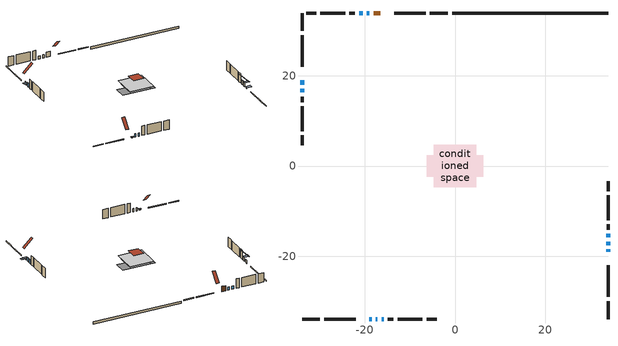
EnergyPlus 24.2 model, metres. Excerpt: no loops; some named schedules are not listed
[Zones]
conditioned space
 floor adiabatic (Floor1 construction): -3.83,-3.83 -3.83,3.83 3.83,3.83 3.83,-3.83 z0.3
 floor adiabatic (AdiabaticFloorConstruction): -4.68,-4.68 -4.68,4.68 4.68,4.68 4.68,-4.68 z1.52
 floor foundation (Slab1 construction): -6.3,-2.33 -6.3,2.33 6.3,2.33 6.3,-2.33 z-0.61
 wall outside (RimJoist1 construction): -1.58,33.85 -5.55,33.85 / -33.85,-33.85 -29.88,-33.85 / -33.85,33.85 -33.85,29.88 / 33.85,-33.85 33.85,-29.88 z0.3:0.6
 wall outside (RimJoist2 construction): -6.48,33.85 -13.47,33.85 / -28.95,-33.85 -21.97,-33.85 / -33.85,28.95 -33.85,21.97 / 33.85,-28.95 33.85,-21.97 z0.3:0.6
 wall outside (AdiabaticWallConstruction 1): -16.5,33.85 -18,33.85 z0.3:2.33
 wall outside (AdiabaticWallConstruction): 33.85,-18.93 33.85,-18.42 / -18.93,-33.85 -18.42,-33.85 z0.3:0.56; -33.85,18.93 -33.85,17.98 / -18.92,33.85 -19.54,33.85 / -20.46,33.85 -21.23,33.85 / -17.49,-33.85 -17.18,-33.85 / -16.26,-33.85 -15.78,-33.85 z0.3:1.52; 33.85,-17.49 33.85,-16.73 / 33.85,-15.8 33.85,-15.04 / -33.85,17.05 -33.85,16.29 z0.3:1.83
 wall outside (Wall1 construction): -22.15,33.85 -23.37,33.85 / -14.85,-33.85 -13.63,-33.85 / -33.85,15.36 -33.85,14.14 / 33.85,-14.11 33.85,-12.89 z0.3:3.96
 wall outside (Wall2 construction): -24.3,33.85 -29.8,33.85 / -12.7,-33.85 -7.21,-33.85 / -33.85,13.21 -33.85,7.71 / 33.85,-11.96 33.85,-6.46 z0.3:3.96
 wall outside (Wall3 construction): -30.73,33.85 -32.93,33.85 / -6.28,-33.85 -4.08,-33.85 / -33.85,6.78 -33.85,4.59 / 33.85,-5.53 33.85,-3.34 z0.3:3.96
 wall foundation (FoundationWall1 construction): 33.85,33.85 -0.65,33.85 z-0.61:0.3
 window (WindowConstruction 8): 33.85,-18.93 33.85,-18.42 z0.3:0.55
 window (WindowConstruction 7): -33.85,18.93 -33.85,17.98 z0.3:1.52
 window (WindowConstruction 9): -18.93,-33.85 -18.42,-33.85 z0.3:0.55
 window (WindowConstruction): -18.92,33.85 -19.53,33.85 z0.3:1.52
 window (WindowConstruction 1): -20.46,33.85 -21.23,33.85 z0.3:1.52
 window (WindowConstruction 2): -17.49,-33.85 -17.19,-33.85 z0.3:1.52
 window (WindowConstruction 3): -16.26,-33.85 -15.78,-33.85 z0.3:1.52
 window (WindowConstruction 4): 33.85,-17.49 33.85,-16.73 z0.3:1.82
 window (WindowConstruction 5): 33.85,-15.8 33.85,-15.04 z0.3:1.82
 window (WindowConstruction 6): -33.85,17.05 -33.85,16.29 z0.3:1.82
 door (Door): -16.5,33.85 -18,33.85 z0.3:2.33
 ceiling adiabatic (AdiabaticFloorConstruction): 4.68,-4.68 4.68,4.68 -4.68,4.68 -4.68,-4.68 z1.52
 roof outside (Roof1 construction): -1.98,1.98 -1.98,-1.98 1.98,-1.98 1.98,1.98 z3.96
 roof outside (Roof2 construction): -15.57,33.85,3.96 -15.57,30.52,7.29 -14.39,30.52,7.29 -14.39,33.85,3.96; -19.86,-33.85,3.96 -19.86,-30.52,7.29 -21.04,-30.52,7.29 -21.04,-33.85,3.96; -33.85,19.86,3.96 -30.52,19.86,7.29 -30.52,21.04,7.29 -33.85,21.04,3.96; 33.85,-19.86,3.96 30.52,-19.86,7.29 30.52,-21.04,7.29 33.85,-21.04,3.96
shading: 33.85,-18.18 33.85,-19.17 35.68,-19.17 35.68,-18.18 z0.79; -18.18,-33.85 -19.17,-33.85 -19.17,-34.15 -18.18,-34.15 z0.79; 33.85,-16.58 33.85,-17.64 35.68,-17.64 35.68,-16.58 z1.97; 33.85,-14.89 33.85,-15.95 34,-15.95 34,-14.89 z1.97; -33.85,16.14 -33.85,17.2 -35.68,17.2 -35.68,16.14 z1.97
[Building]
Building 1: Terrain=Suburbs
[Site:Location]
Windsor AP_ON: Latitude {deg}=42.28; Longitude {deg}=-82.96; Time Zone {hr}=-5; Elevation {m}=190; Keep Site Location Information=Yes
[Site:GroundTemperature:Shallow]
6.34957, 4.46684, 4.31606, 5.20952, 8.79623, 12.3662, 15.4612, 17.4219, 17.5884, 15.9938, 12.9777, 9.51722
[Site:WaterMainsTemperature]
Calculation Method=Schedule; Temperature Schedule=mains temperature schedule
[Material] Roughness=Rough; Thermal Absorptance=0.9
Name | Thickness {m} | Conductivity {W/m-K} | Density {kg/m3} | Specific Heat {J/kg-K} | Solar Absorptance | Visible Absorptance
asphalt or fiberglass shingles | 0.00635 | 0.162714 | 1121.4 | 1465.45 | 0.4 | 0.4
concrete 4.0 in. | 0.1016 | 1.803125 | 2242.8 | 837.4 | 0.7 | 0.7
concrete 8.0 in. | 0.2032 | 1.803125 | 2242.8 | 837.4 | 0.7 | 0.7
door material | 0.04445 | 0.053851 | 512.64 | 1214.23 | 0.7 | 0.7
exterior vertical ins | 0.00259099 | 0.029427 | 32.04 | 1214.23 | 0.7 | 0.7
floor covering | 0.0127 | 9.015625 | 54.468 | 1339.84 | 0.6 | 0.6
floor covering 1 | 0.0127 | 0.0433444 | 54.468 | 1339.84 | 0.6 | 0.6
floor rigid ins; wall rigid ins | 0.512978 | 0.029427 | 32.04 | 1214.23 | 0.7 | 0.7
floor stud and cavity | 0.0889 | 0.340671 | 50.32683 | 1063.81 | 0.7 | 0.7
floor stud and cavity 1 | 0.1397 | 1.75129 | 37.0049 | 1207.88 | 0.7 | 0.7
furniture material conditioned space 1 | 0.1524 | 0.115458 | 640.8 | 1214.23 | 0.6 | 0.6
gypsum board | 0.0127 | 0.160291 | 801 | 837.4 | 0.6 | 0.6
gypsum board 1 | 0.0127 | 0.160291 | 801 | 837.4 | 0.7 | 0.7
interior horizontal ins | 0.0252857 | 0.029427 | 32.04 | 1214.23 | 0.7 | 0.7
osb sheathing 0.5 in. | 0.0127 | 0.115458 | 512.64 | 1214.23 | 0.7 | 0.7
osb sheathing 0.75 in. | 0.01905 | 0.115458 | 512.64 | 1214.23 | 0.7 | 0.7
rim joist stud and cavity | 0.0508 | 24.0425 | 6.31874 | 1174.65 | 0.6 | 0.6
rim joist stud and cavity 1 | 0.0508 | 0.182071 | 50.32683 | 1063.81 | 0.6 | 0.6
roof stud and cavity | 0.2032 | 6.09378 | 78.34581 | 1123.46 | 0.7 | 0.7
roof stud and cavity 1 | 0.0889 | 3.02846 | 78.34581 | 1123.46 | 0.7 | 0.7
wall stud and cavity | 0.1397 | 0.144253 | 139.0536 | 1170.24 | 0.7 | 0.7
wall stud and cavity 1 | 0.1397 | 0.114984 | 139.0536 | 1170.24 | 0.7 | 0.7
wall stud and cavity 2 | 0.1397 | 0.119666 | 139.0536 | 1170.24 | 0.7 | 0.7
wall stud and cavity 3 | 0.0889 | 0.380278 | 52.3479 | 1209.89 | 0.7 | 0.7
wall stud and cavity 4 | 0.0889 | 0.391764 | 83.0341 | 1211.67 | 0.7 | 0.7
wood siding | 0.0254 | 0.102417 | 544.68 | 1172.36 | 0.4 | 0.4
wood siding 1; wood siding 2; wood siding 3 | 0.0254 | 0.102417 | 544.68 | 1172.36 | 0.7 | 0.7
[WindowMaterial:SimpleGlazingSystem]
Name | U-Factor {W/m2-K} | Solar Heat Gain Coefficient
WindowMaterial | 5.11474 | 0.58
WindowMaterial 1 | 4.8757 | 0.6
WindowMaterial 2 | 5.984612 | 0.51
WindowMaterial 3 | 5.4259 | 0.56
WindowMaterial 4 | 4.6923 | 0.61
WindowMaterial 5 | 2.628914 | 0.42
[Construction]
AdiabaticFloorConstruction: floor stud and cavity 1, floor rigid ins, osb sheathing 0.75 in., floor covering 1
AdiabaticWallConstruction: wood siding 2, wall rigid ins, wall stud and cavity 3, gypsum board
AdiabaticWallConstruction 1: wood siding 3, wall rigid ins, wall stud and cavity 3, gypsum board
Door: door material
Floor1 construction: floor stud and cavity, floor covering
FoundationWall1 construction: concrete 8.0 in., gypsum board 1
furniture construction conditioned space 1: furniture material conditioned space 1
PartitionWallConstruction: gypsum board, wall stud and cavity 4, gypsum board
RimJoist1 construction: wood siding 1, rim joist stud and cavity
RimJoist2 construction: wood siding 1, rim joist stud and cavity 1
Roof1 construction: asphalt or fiberglass shingles, osb sheathing 0.75 in., roof stud and cavity, gypsum board
Roof2 construction: asphalt or fiberglass shingles, osb sheathing 0.5 in., roof stud and cavity 1, gypsum board
Slab1 construction: concrete 4.0 in.
Wall1 construction: wood siding, osb sheathing 0.5 in., wall stud and cavity, gypsum board
Wall2 construction: wood siding, osb sheathing 0.5 in., wall stud and cavity 1, gypsum board
Wall3 construction: wood siding, osb sheathing 0.5 in., wall stud and cavity 2, gypsum board
WindowConstruction: WindowMaterial
WindowConstruction 1: WindowMaterial 1
WindowConstruction 2: WindowMaterial 2
WindowConstruction 3: WindowMaterial 3
WindowConstruction 4; WindowConstruction 5; WindowConstruction 6; WindowConstruction 7: WindowMaterial 4
WindowConstruction 8; WindowConstruction 9: WindowMaterial 5
[Zone]
conditioned space: Multiplier=1; Volume {m3}=388.2; Part of Total Floor Area=Yes
[Space]
conditioned space 1: Zone=conditioned space; Volume {m3}=388.2
[SurfaceProperty:ExposedFoundationPerimeter]
Slab1: Exposed Perimeter Calculation Method=TotalExposedPerimeter; Total Exposed Perimeter {m}=34.504
[InternalMass] Zone or ZoneList=conditioned space; Space or SpaceList=conditioned space 1
Name | Construction | Surface Area {m2}
furniture mass conditioned space 1 | furniture construction conditioned space 1 | 81.9081
partition wall mass | PartitionWallConstruction | 146.1
[Lights]
interior lighting: Zone or ZoneList or Space or SpaceList=conditioned space 1; Schedule=interior lighting schedule; Design Level Calculation Method=LightingLevel; Lighting Level {W}=343.2; Return Air Fraction=0; Fraction Radiant=0.6; Fraction Visible=0.2; Fraction Replaceable=1
[People]
occupants: Zone or ZoneList or Space or SpaceList=conditioned space 1; Number of People Schedule=occupants schedule; Number of People Calculation Method=People; Number of People=3; Fraction Radiant=0.314171; Sensible Heat Fraction=0.56303; Activity Level Schedule=occupants activity schedule; Carbon Dioxide Generation Rate {m3/s-W}=0; Enable ASHRAE 55 Comfort Warnings=No; Mean Radiant Temperature Calculation Type=EnclosureAveraged
[ElectricEquipment] Zone or ZoneList or Space or SpaceList=conditioned space 1; Design Level Calculation Method=EquipmentLevel
Name | Schedule | Design Level {W} | Fraction Latent | Fraction Radiant | Fraction Lost
clothes dryer | clothes dryer schedule | 140.772 | 0.015 | 0.081 | 0.85
clothes washer | clothes washer schedule | 32.1985 | 0.03 | 0.162 | 0.7
cooking range | cooking range schedule | 215.147 | 0.08 | 0.432 | 0.2
dishwasher | dishwasher schedule | 66.8632 | 0.3 | 0.18 | 0.4
fridge | fridge schedule | 72.9452 | 0 | 0.6 | 0
mech vent house fan | mech vent house fan schedule | 0 | 0 | 0 | 1
mech vent house fan cfis | mech vent house fan cfis schedule | 0 | 0 | 0 | 0
mech vent range fan 0 | mech vent range fan 0 schedule | 57 | 0 | 0 | 1
misc plug loads | misc plug loads schedule | 494.7 | 0.045 | 0.513 | 0.1
whole house fan | Always On Discrete | 0 | 0 | 0 | 1
[OtherEquipment] Zone or ZoneList or Space or SpaceList=conditioned space 1; Design Level Calculation Method=EquipmentLevel
Name | Fuel Type | Schedule | Design Level {W} | Fraction Latent | Fraction Radiant | Fraction Lost
clothes dryer 1 | Electricity | clothes dryer schedule | 0 | 0.015 | 0.081 | 0.85
cooking range 1 | Electricity | cooking range schedule | 0 | 0.08 | 0.432 | 0.2
general water use latent | None | general water use schedule | 62.594 | 1 | 0 | 0
general water use sensible | None | general water use schedule | -61.6891 | 0 | 0.6 | 0
mech vent house fan latent load | None | Always On Discrete | 0 | 1 | 0 | 0
mech vent house fan sensible load | None | Always On Discrete | 0 | 0 | 0 | 0
water heater energy adjustment1 | NaturalGas | Always On Discrete | 0.01 | 0 | 0 | 1
[ZoneInfiltration:DesignFlowRate] Zone or ZoneList or Space or SpaceList=conditioned space 1; Schedule=Always On Discrete; Design Flow Rate Calculation Method=Flow/Zone; Design Flow Rate {m3/s}=0
infil flow; natural vent flow; whole house fan flow
[Foundation:Kiva]
Foundation Kiva 1: Initial Indoor Air Temperature {C}=18; Interior Horizontal Insulation Material=interior horizontal ins; Interior Horizontal Insulation Depth {m}=0; Interior Horizontal Insulation Width {m}=0.599999; Wall Height Above Grade {m}=0.300015; Wall Depth Below Slab {m}=0.2032; Custom Block Material Name 1=exterior vertical ins; Custom Block Depth 1 {m}=0.910011; Custom Block X Position 1 {m}=0.2159; Custom Block Z Position 1 {m}=0
[Foundation:Kiva:Settings]
Soil Conductivity {W/m-K}=0.849921; Soil Density {kg/m3}=1842.3; Soil Specific Heat {J/kg-K}=418.7; Ground Solar Absorptivity=0.9; Ground Thermal Absorptivity=0.9; Ground Surface Roughness {m}=0.03; Far-Field Width {m}=40; Deep-Ground Boundary Condition=ZeroFlux; Deep-Ground Depth {m}=40; Minimum Cell Dimension {m}=0.2; Maximum Cell Growth Coefficient=3; Simulation Timestep=Timestep
[Exterior:Lights]
exterior lighting: Schedule=exterior lighting schedule; Design Level {W}=75.6
[Schedule:Day:Interval]
interior lighting schedule day: No, 01:00, 0.108182, 04:00, 0.0901515, 05:00, 0.0991667, 06:00, 0.162273, 07:00, 0.270455, 08:00, 0.342576, 10:00, 0.369621, 11:00, 0.351591, 12:00, 0.333561, 13:00, 0.324545, 14:00, 0.31553, 15:00, 0.333561, 16:00, 0.369621, 17:00, 0.450758, 18:00, 0.585985, 19:00, 0.775303, 20:00, 0.955606, 21:00, 0.991667, 22:00, 0.712197, 23:00, 0.360606, 24:00, 0.162273
interior lighting schedule day 1: No, 01:00, 0.100909, 04:00, 0.0840909, 05:00, 0.0925, 06:00, 0.151364, 07:00, 0.252273, 08:00, 0.319545, 10:00, 0.344773, 11:00, 0.327955, 12:00, 0.311136, 13:00, 0.302727, 14:00, 0.294318, 15:00, 0.311136, 16:00, 0.344773, 17:00, 0.420455, 18:00, 0.546591, 19:00, 0.723182, 20:00, 0.891364, 21:00, 0.925, 22:00, 0.664318, 23:00, 0.336364, 24:00, 0.151364
interior lighting schedule default day: No, 24:00, 0
[Schedule:Week:Daily]
interior lighting schedule Week Rule - Jan1-Jan27: interior lighting schedule day, interior lighting schedule day, interior lighting schedule day, interior lighting schedule day, interior lighting schedule day, interior lighting schedule day, interior lighting schedule day, interior lighting schedule default day, interior lighting schedule default day, interior lighting schedule default day, interior lighting schedule default day, interior lighting schedule default day
interior lighting schedule Week Rule - Jan28-Feb3: interior lighting schedule day, interior lighting schedule day, interior lighting schedule day, interior lighting schedule day, interior lighting schedule day 1, interior lighting schedule day 1, interior lighting schedule day 1, interior lighting schedule default day, interior lighting schedule default day, interior lighting schedule default day, interior lighting schedule default day, interior lighting schedule default day
interior lighting schedule Week Rule - Feb4-Feb24: interior lighting schedule day 1, interior lighting schedule day 1, interior lighting schedule day 1, interior lighting schedule day 1, interior lighting schedule day 1, interior lighting schedule day 1, interior lighting schedule day 1, interior lighting schedule default day, interior lighting schedule default day, interior lighting schedule default day, interior lighting schedule default day, interior lighting schedule default day
interior lighting schedule Week Rule - Feb25-Mar3: interior lighting schedule day 1, interior lighting schedule day 1, interior lighting schedule day 1, interior lighting schedule day 1, interior lighting schedule day 2, interior lighting schedule day 2, interior lighting schedule day 2, interior lighting schedule default day, interior lighting schedule default day, interior lighting schedule default day, interior lighting schedule default day, interior lighting schedule default day
interior lighting schedule Week Rule - Mar4-Mar31: interior lighting schedule day 2, interior lighting schedule day 2, interior lighting schedule day 2, interior lighting schedule day 2, interior lighting schedule day 2, interior lighting schedule day 2, interior lighting schedule day 2, interior lighting schedule default day, interior lighting schedule default day, interior lighting schedule default day, interior lighting schedule default day, interior lighting schedule default day
interior lighting schedule Week Rule - Apr1-Apr28: interior lighting schedule day 3, interior lighting schedule day 3, interior lighting schedule day 3, interior lighting schedule day 3, interior lighting schedule day 3, interior lighting schedule day 3, interior lighting schedule day 3, interior lighting schedule default day, interior lighting schedule default day, interior lighting schedule default day, interior lighting schedule default day, interior lighting schedule default day
interior lighting schedule Week Rule - Apr29-May5: interior lighting schedule day 3, interior lighting schedule day 3, interior lighting schedule day 4, interior lighting schedule day 4, interior lighting schedule day 4, interior lighting schedule day 4, interior lighting schedule day 4, interior lighting schedule default day, interior lighting schedule default day, interior lighting schedule default day, interior lighting schedule default day, interior lighting schedule default day
interior lighting schedule Week Rule - May6-May26: interior lighting schedule day 4, interior lighting schedule day 4, interior lighting schedule day 4, interior lighting schedule day 4, interior lighting schedule day 4, interior lighting schedule day 4, interior lighting schedule day 4, interior lighting schedule default day, interior lighting schedule default day, interior lighting schedule default day, interior lighting schedule default day, interior lighting schedule default day
interior lighting schedule Week Rule - May27-Jun2: interior lighting schedule day 4, interior lighting schedule day 4, interior lighting schedule day 4, interior lighting schedule day 4, interior lighting schedule day 4, interior lighting schedule day 5, interior lighting schedule day 5, interior lighting schedule default day, interior lighting schedule default day, interior lighting schedule default day, interior lighting schedule default day, interior lighting schedule default day
interior lighting schedule Week Rule - Jun3-Jun30: interior lighting schedule day 5, interior lighting schedule day 5, interior lighting schedule day 5, interior lighting schedule day 5, interior lighting schedule day 5, interior lighting schedule day 5, interior lighting schedule day 5, interior lighting schedule default day, interior lighting schedule default day, interior lighting schedule default day, interior lighting schedule default day, interior lighting schedule default day
interior lighting schedule Week Rule - Jul1-Jul28: interior lighting schedule day 6, interior lighting schedule day 6, interior lighting schedule day 6, interior lighting schedule day 6, interior lighting schedule day 6, interior lighting schedule day 6, interior lighting schedule day 6, interior lighting schedule default day, interior lighting schedule default day, interior lighting schedule default day, interior lighting schedule default day, interior lighting schedule default day
interior lighting schedule Week Rule - Jul29-Aug4: interior lighting schedule day 6, interior lighting schedule day 6, interior lighting schedule day 6, interior lighting schedule day 7, interior lighting schedule day 7, interior lighting schedule day 7, interior lighting schedule day 7, interior lighting schedule default day, interior lighting schedule default day, interior lighting schedule default day, interior lighting schedule default day, interior lighting schedule default day
interior lighting schedule Week Rule - Aug5-Aug25: interior lighting schedule day 7, interior lighting schedule day 7, interior lighting schedule day 7, interior lighting schedule day 7, interior lighting schedule day 7, interior lighting schedule day 7, interior lighting schedule day 7, interior lighting schedule default day, interior lighting schedule default day, interior lighting schedule default day, interior lighting schedule default day, interior lighting schedule default day
interior lighting schedule Week Rule - Aug26-Sep1: interior lighting schedule day 7, interior lighting schedule day 7, interior lighting schedule day 7, interior lighting schedule day 7, interior lighting schedule day 7, interior lighting schedule day 7, interior lighting schedule day 8, interior lighting schedule default day, interior lighting schedule default day, interior lighting schedule default day, interior lighting schedule default day, interior lighting schedule default day
interior lighting schedule Week Rule - Sep2-Sep29: interior lighting schedule day 8, interior lighting schedule day 8, interior lighting schedule day 8, interior lighting schedule day 8, interior lighting schedule day 8, interior lighting schedule day 8, interior lighting schedule day 8, interior lighting schedule default day, interior lighting schedule default day, interior lighting schedule default day, interior lighting schedule default day, interior lighting schedule default day
interior lighting schedule Week Rule - Sep30-Oct6: interior lighting schedule day 8, interior lighting schedule day 9, interior lighting schedule day 9, interior lighting schedule day 9, interior lighting schedule day 9, interior lighting schedule day 9, interior lighting schedule day 9, interior lighting schedule default day, interior lighting schedule default day, interior lighting schedule default day, interior lighting schedule default day, interior lighting schedule default day
interior lighting schedule Week Rule - Oct7-Oct27: interior lighting schedule day 9, interior lighting schedule day 9, interior lighting schedule day 9, interior lighting schedule day 9, interior lighting schedule day 9, interior lighting schedule day 9, interior lighting schedule day 9, interior lighting schedule default day, interior lighting schedule default day, interior lighting schedule default day, interior lighting schedule default day, interior lighting schedule default day
interior lighting schedule Week Rule - Oct28-Nov3: interior lighting schedule day 9, interior lighting schedule day 9, interior lighting schedule day 9, interior lighting schedule day 9, interior lighting schedule day 10, interior lighting schedule day 10, interior lighting schedule day 10, interior lighting schedule default day, interior lighting schedule default day, interior lighting schedule default day, interior lighting schedule default day, interior lighting schedule default day
interior lighting schedule Week Rule - Nov4-Nov24: interior lighting schedule day 10, interior lighting schedule day 10, interior lighting schedule day 10, interior lighting schedule day 10, interior lighting schedule day 10, interior lighting schedule day 10, interior lighting schedule day 10, interior lighting schedule default day, interior lighting schedule default day, interior lighting schedule default day, interior lighting schedule default day, interior lighting schedule default day
interior lighting schedule Week Rule - Nov25-Dec1: interior lighting schedule day 10, interior lighting schedule day 10, interior lighting schedule day 10, interior lighting schedule day 10, interior lighting schedule day 10, interior lighting schedule day 10, interior lighting schedule day 11, interior lighting schedule default day, interior lighting schedule default day, interior lighting schedule default day, interior lighting schedule default day, interior lighting schedule default day
interior lighting schedule Week Rule - Dec2-Dec31: interior lighting schedule day 11, interior lighting schedule day 11, interior lighting schedule day 11, interior lighting schedule day 11, interior lighting schedule day 11, interior lighting schedule day 11, interior lighting schedule day 11, interior lighting schedule default day, interior lighting schedule default day, interior lighting schedule default day, interior lighting schedule default day, interior lighting schedule default day
occupants schedule Week Rule - Jan1-Dec31: occupants schedule day, occupants schedule day, occupants schedule day, occupants schedule day, occupants schedule day, occupants schedule day, occupants schedule day, occupants schedule default day, occupants schedule default day, occupants schedule default day, occupants schedule default day, occupants schedule default day
clothes dryer schedule Week Rule - Jan1-Dec31: clothes dryer schedule day, clothes dryer schedule day, clothes dryer schedule day, clothes dryer schedule day, clothes dryer schedule day, clothes dryer schedule day, clothes dryer schedule day, clothes dryer schedule default day, clothes dryer schedule default day, clothes dryer schedule default day, clothes dryer schedule default day, clothes dryer schedule default day
clothes washer schedule Week Rule - Jan1-Dec31: clothes washer schedule day, clothes washer schedule day, clothes washer schedule day, clothes washer schedule day, clothes washer schedule day, clothes washer schedule day, clothes washer schedule day, clothes washer schedule default day, clothes washer schedule default day, clothes washer schedule default day, clothes washer schedule default day, clothes washer schedule default day
cooking range schedule Week Rule - Jan1-Dec31: cooking range schedule day, cooking range schedule day, cooking range schedule day, cooking range schedule day, cooking range schedule day, cooking range schedule day, cooking range schedule day, cooking range schedule default day, cooking range schedule default day, cooking range schedule default day, cooking range schedule default day, cooking range schedule default day
dishwasher schedule Week Rule - Jan1-Dec31: dishwasher schedule day, dishwasher schedule day, dishwasher schedule day, dishwasher schedule day, dishwasher schedule day, dishwasher schedule day, dishwasher schedule day, dishwasher schedule default day, dishwasher schedule default day, dishwasher schedule default day, dishwasher schedule default day, dishwasher schedule default day
mech vent range fan 0 schedule Week Rule - Jan1-Dec31: mech vent range fan 0 schedule day, mech vent range fan 0 schedule day, mech vent range fan 0 schedule day, mech vent range fan 0 schedule day, mech vent range fan 0 schedule day, mech vent range fan 0 schedule day, mech vent range fan 0 schedule day, mech vent range fan 0 schedule default day, mech vent range fan 0 schedule default day, mech vent range fan 0 schedule default day, mech vent range fan 0 schedule default day, mech vent range fan 0 schedule default day
misc plug loads schedule Week Rule - Jan1-Dec31: misc plug loads schedule day, misc plug loads schedule day, misc plug loads schedule day, misc plug loads schedule day, misc plug loads schedule day, misc plug loads schedule day, misc plug loads schedule day, misc plug loads schedule default day, misc plug loads schedule default day, misc plug loads schedule default day, misc plug loads schedule default day, misc plug loads schedule default day
general water use schedule Week Rule - Jan1-Dec31: general water use schedule day, general water use schedule day, general water use schedule day, general water use schedule day, general water use schedule day, general water use schedule day, general water use schedule day, general water use schedule default day, general water use schedule default day, general water use schedule default day, general water use schedule default day, general water use schedule default day
exterior lighting schedule Week Rule - Jan1-Jan27: exterior lighting schedule day, exterior lighting schedule day, exterior lighting schedule day, exterior lighting schedule day, exterior lighting schedule day, exterior lighting schedule day, exterior lighting schedule day, exterior lighting schedule default day, exterior lighting schedule default day, exterior lighting schedule default day, exterior lighting schedule default day, exterior lighting schedule default day
exterior lighting schedule Week Rule - Jan28-Feb3: exterior lighting schedule day, exterior lighting schedule day, exterior lighting schedule day, exterior lighting schedule day, exterior lighting schedule day 1, exterior lighting schedule day 1, exterior lighting schedule day 1, exterior lighting schedule default day, exterior lighting schedule default day, exterior lighting schedule default day, exterior lighting schedule default day, exterior lighting schedule default day
exterior lighting schedule Week Rule - Feb4-Feb24: exterior lighting schedule day 1, exterior lighting schedule day 1, exterior lighting schedule day 1, exterior lighting schedule day 1, exterior lighting schedule day 1, exterior lighting schedule day 1, exterior lighting schedule day 1, exterior lighting schedule default day, exterior lighting schedule default day, exterior lighting schedule default day, exterior lighting schedule default day, exterior lighting schedule default day
exterior lighting schedule Week Rule - Feb25-Mar3: exterior lighting schedule day 1, exterior lighting schedule day 1, exterior lighting schedule day 1, exterior lighting schedule day 1, exterior lighting schedule day 2, exterior lighting schedule day 2, exterior lighting schedule day 2, exterior lighting schedule default day, exterior lighting schedule default day, exterior lighting schedule default day, exterior lighting schedule default day, exterior lighting schedule default day
exterior lighting schedule Week Rule - Mar4-Mar31: exterior lighting schedule day 2, exterior lighting schedule day 2, exterior lighting schedule day 2, exterior lighting schedule day 2, exterior lighting schedule day 2, exterior lighting schedule day 2, exterior lighting schedule day 2, exterior lighting schedule default day, exterior lighting schedule default day, exterior lighting schedule default day, exterior lighting schedule default day, exterior lighting schedule default day
exterior lighting schedule Week Rule - Apr1-Apr28: exterior lighting schedule day 3, exterior lighting schedule day 3, exterior lighting schedule day 3, exterior lighting schedule day 3, exterior lighting schedule day 3, exterior lighting schedule day 3, exterior lighting schedule day 3, exterior lighting schedule default day, exterior lighting schedule default day, exterior lighting schedule default day, exterior lighting schedule default day, exterior lighting schedule default day
exterior lighting schedule Week Rule - Apr29-May5: exterior lighting schedule day 3, exterior lighting schedule day 3, exterior lighting schedule day 4, exterior lighting schedule day 4, exterior lighting schedule day 4, exterior lighting schedule day 4, exterior lighting schedule day 4, exterior lighting schedule default day, exterior lighting schedule default day, exterior lighting schedule default day, exterior lighting schedule default day, exterior lighting schedule default day
exterior lighting schedule Week Rule - May6-May26: exterior lighting schedule day 4, exterior lighting schedule day 4, exterior lighting schedule day 4, exterior lighting schedule day 4, exterior lighting schedule day 4, exterior lighting schedule day 4, exterior lighting schedule day 4, exterior lighting schedule default day, exterior lighting schedule default day, exterior lighting schedule default day, exterior lighting schedule default day, exterior lighting schedule default day
exterior lighting schedule Week Rule - May27-Jun2: exterior lighting schedule day 4, exterior lighting schedule day 4, exterior lighting schedule day 4, exterior lighting schedule day 4, exterior lighting schedule day 4, exterior lighting schedule day 5, exterior lighting schedule day 5, exterior lighting schedule default day, exterior lighting schedule default day, exterior lighting schedule default day, exterior lighting schedule default day, exterior lighting schedule default day
exterior lighting schedule Week Rule - Jun3-Jun30: exterior lighting schedule day 5, exterior lighting schedule day 5, exterior lighting schedule day 5, exterior lighting schedule day 5, exterior lighting schedule day 5, exterior lighting schedule day 5, exterior lighting schedule day 5, exterior lighting schedule default day, exterior lighting schedule default day, exterior lighting schedule default day, exterior lighting schedule default day, exterior lighting schedule default day
exterior lighting schedule Week Rule - Jul1-Jul28: exterior lighting schedule day 6, exterior lighting schedule day 6, exterior lighting schedule day 6, exterior lighting schedule day 6, exterior lighting schedule day 6, exterior lighting schedule day 6, exterior lighting schedule day 6, exterior lighting schedule default day, exterior lighting schedule default day, exterior lighting schedule default day, exterior lighting schedule default day, exterior lighting schedule default day
exterior lighting schedule Week Rule - Jul29-Aug4: exterior lighting schedule day 6, exterior lighting schedule day 6, exterior lighting schedule day 6, exterior lighting schedule day 7, exterior lighting schedule day 7, exterior lighting schedule day 7, exterior lighting schedule day 7, exterior lighting schedule default day, exterior lighting schedule default day, exterior lighting schedule default day, exterior lighting schedule default day, exterior lighting schedule default day
exterior lighting schedule Week Rule - Aug5-Aug25: exterior lighting schedule day 7, exterior lighting schedule day 7, exterior lighting schedule day 7, exterior lighting schedule day 7, exterior lighting schedule day 7, exterior lighting schedule day 7, exterior lighting schedule day 7, exterior lighting schedule default day, exterior lighting schedule default day, exterior lighting schedule default day, exterior lighting schedule default day, exterior lighting schedule default day
exterior lighting schedule Week Rule - Aug26-Sep1: exterior lighting schedule day 7, exterior lighting schedule day 7, exterior lighting schedule day 7, exterior lighting schedule day 7, exterior lighting schedule day 7, exterior lighting schedule day 7, exterior lighting schedule day 8, exterior lighting schedule default day, exterior lighting schedule default day, exterior lighting schedule default day, exterior lighting schedule default day, exterior lighting schedule default day
exterior lighting schedule Week Rule - Sep2-Sep29: exterior lighting schedule day 8, exterior lighting schedule day 8, exterior lighting schedule day 8, exterior lighting schedule day 8, exterior lighting schedule day 8, exterior lighting schedule day 8, exterior lighting schedule day 8, exterior lighting schedule default day, exterior lighting schedule default day, exterior lighting schedule default day, exterior lighting schedule default day, exterior lighting schedule default day
exterior lighting schedule Week Rule - Sep30-Oct6: exterior lighting schedule day 8, exterior lighting schedule day 9, exterior lighting schedule day 9, exterior lighting schedule day 9, exterior lighting schedule day 9, exterior lighting schedule day 9, exterior lighting schedule day 9, exterior lighting schedule default day, exterior lighting schedule default day, exterior lighting schedule default day, exterior lighting schedule default day, exterior lighting schedule default day
exterior lighting schedule Week Rule - Oct7-Oct27: exterior lighting schedule day 9, exterior lighting schedule day 9, exterior lighting schedule day 9, exterior lighting schedule day 9, exterior lighting schedule day 9, exterior lighting schedule day 9, exterior lighting schedule day 9, exterior lighting schedule default day, exterior lighting schedule default day, exterior lighting schedule default day, exterior lighting schedule default day, exterior lighting schedule default day
exterior lighting schedule Week Rule - Oct28-Nov3: exterior lighting schedule day 9, exterior lighting schedule day 9, exterior lighting schedule day 9, exterior lighting schedule day 9, exterior lighting schedule day 10, exterior lighting schedule day 10, exterior lighting schedule day 10, exterior lighting schedule default day, exterior lighting schedule default day, exterior lighting schedule default day, exterior lighting schedule default day, exterior lighting schedule default day
exterior lighting schedule Week Rule - Nov4-Nov24: exterior lighting schedule day 10, exterior lighting schedule day 10, exterior lighting schedule day 10, exterior lighting schedule day 10, exterior lighting schedule day 10, exterior lighting schedule day 10, exterior lighting schedule day 10, exterior lighting schedule default day, exterior lighting schedule default day, exterior lighting schedule default day, exterior lighting schedule default day, exterior lighting schedule default day
exterior lighting schedule Week Rule - Nov25-Dec1: exterior lighting schedule day 10, exterior lighting schedule day 10, exterior lighting schedule day 10, exterior lighting schedule day 10, exterior lighting schedule day 10, exterior lighting schedule day 10, exterior lighting schedule day 11, exterior lighting schedule default day, exterior lighting schedule default day, exterior lighting schedule default day, exterior lighting schedule default day, exterior lighting schedule default day
exterior lighting schedule Week Rule - Dec2-Dec31: exterior lighting schedule day 11, exterior lighting schedule day 11, exterior lighting schedule day 11, exterior lighting schedule day 11, exterior lighting schedule day 11, exterior lighting schedule day 11, exterior lighting schedule day 11, exterior lighting schedule default day, exterior lighting schedule default day, exterior lighting schedule default day, exterior lighting schedule default day, exterior lighting schedule default day
[Schedule:Year]
interior lighting schedule: interior lighting schedule Week Rule - Jan1-Jan27, 1, 1, 1, 27, interior lighting schedule Week Rule - Jan28-Feb3, 1, 28, 2, 3, interior lighting schedule Week Rule - Feb4-Feb24, 2, 4, 2, 24, interior lighting schedule Week Rule - Feb25-Mar3, 2, 25, 3, 3, interior lighting schedule Week Rule - Mar4-Mar31, 3, 4, 3, 31, interior lighting schedule Week Rule - Apr1-Apr28, 4, 1, 4, 28, interior lighting schedule Week Rule - Apr29-May5, 4, 29, 5, 5, interior lighting schedule Week Rule - May6-May26, 5, 6, 5, 26, interior lighting schedule Week Rule - May27-Jun2, 5, 27, 6, 2, interior lighting schedule Week Rule - Jun3-Jun30, 6, 3, 6, 30, interior lighting schedule Week Rule - Jul1-Jul28, 7, 1, 7, 28, interior lighting schedule Week Rule - Jul29-Aug4, 7, 29, 8, 4, interior lighting schedule Week Rule - Aug5-Aug25, 8, 5, 8, 25, interior lighting schedule Week Rule - Aug26-Sep1, 8, 26, 9, 1, interior lighting schedule Week Rule - Sep2-Sep29, 9, 2, 9, 29, interior lighting schedule Week Rule - Sep30-Oct6, 9, 30, 10, 6, interior lighting schedule Week Rule - Oct7-Oct27, 10, 7, 10, 27, interior lighting schedule Week Rule - Oct28-Nov3, 10, 28, 11, 3, interior lighting schedule Week Rule - Nov4-Nov24, 11, 4, 11, 24, interior lighting schedule Week Rule - Nov25-Dec1, 11, 25, 12, 1, interior lighting schedule Week Rule - Dec2-Dec31, 12, 2, 12, 31
occupants schedule: occupants schedule Week Rule - Jan1-Dec31, 1, 1, 12, 31
clothes dryer schedule: clothes dryer schedule Week Rule - Jan1-Dec31, 1, 1, 12, 31
clothes washer schedule: clothes washer schedule Week Rule - Jan1-Dec31, 1, 1, 12, 31
cooking range schedule: cooking range schedule Week Rule - Jan1-Dec31, 1, 1, 12, 31
dishwasher schedule: dishwasher schedule Week Rule - Jan1-Dec31, 1, 1, 12, 31
mech vent range fan 0 schedule: mech vent range fan 0 schedule Week Rule - Jan1-Dec31, 1, 1, 12, 31
misc plug loads schedule: misc plug loads schedule Week Rule - Jan1-Dec31, 1, 1, 12, 31
general water use schedule: general water use schedule Week Rule - Jan1-Dec31, 1, 1, 12, 31
exterior lighting schedule: exterior lighting schedule Week Rule - Jan1-Jan27, 1, 1, 1, 27, exterior lighting schedule Week Rule - Jan28-Feb3, 1, 28, 2, 3, exterior lighting schedule Week Rule - Feb4-Feb24, 2, 4, 2, 24, exterior lighting schedule Week Rule - Feb25-Mar3, 2, 25, 3, 3, exterior lighting schedule Week Rule - Mar4-Mar31, 3, 4, 3, 31, exterior lighting schedule Week Rule - Apr1-Apr28, 4, 1, 4, 28, exterior lighting schedule Week Rule - Apr29-May5, 4, 29, 5, 5, exterior lighting schedule Week Rule - May6-May26, 5, 6, 5, 26, exterior lighting schedule Week Rule - May27-Jun2, 5, 27, 6, 2, exterior lighting schedule Week Rule - Jun3-Jun30, 6, 3, 6, 30, exterior lighting schedule Week Rule - Jul1-Jul28, 7, 1, 7, 28, exterior lighting schedule Week Rule - Jul29-Aug4, 7, 29, 8, 4, exterior lighting schedule Week Rule - Aug5-Aug25, 8, 5, 8, 25, exterior lighting schedule Week Rule - Aug26-Sep1, 8, 26, 9, 1, exterior lighting schedule Week Rule - Sep2-Sep29, 9, 2, 9, 29, exterior lighting schedule Week Rule - Sep30-Oct6, 9, 30, 10, 6, exterior lighting schedule Week Rule - Oct7-Oct27, 10, 7, 10, 27, exterior lighting schedule Week Rule - Oct28-Nov3, 10, 28, 11, 3, exterior lighting schedule Week Rule - Nov4-Nov24, 11, 4, 11, 24, exterior lighting schedule Week Rule - Nov25-Dec1, 11, 25, 12, 1, exterior lighting schedule Week Rule - Dec2-Dec31, 12, 2, 12, 31
[Schedule:Constant]
Name | Hourly Value
occupants activity schedule | 117.228
fridge schedule | 0
mech vent house fan schedule; mech vent house fan cfis schedule; Always On Discrete | 1
[Schedule:Compact]
mains temperature schedule: Through: 01/01, For: AllDays, Until: 24:00, 9.71556, Through: 01/02, For: AllDays, Until: 24:00, 9.65056, Through: 01/03, For: AllDays, Until: 24:00, 9.58667, Through: 01/04, For: AllDays, Until: 24:00, 9.52389, Through: 01/05, For: AllDays, Until: 24:00, 9.46278, Through: 01/06, For: AllDays, Until: 24:00, 9.40278, Through: 01/07, For: AllDays, Until: 24:00, 9.34444, Through: 01/08, For: AllDays, Until: 24:00, 9.28778, Through: 01/09, For: AllDays, Until: 24:00, 9.23222, Through: 01/10, For: AllDays, Until: 24:00, 9.17778, Through: 01/11, For: AllDays, Until: 24:00, 9.125, Through: 01/12, For: AllDays, Until: 24:00, 9.07389, Through: 01/13, For: AllDays, Until: 24:00, 9.02444, Through: 01/14, For: AllDays, Until: 24:00, 8.97611, Through: 01/15, For: AllDays, Until: 24:00, 8.92944, Through: 01/16, For: AllDays, Until: 24:00, 8.88444, Through: 01/17, For: AllDays, Until: 24:00, 8.84056, Through: 01/18, For: AllDays, Until: 24:00, 8.79889, Through: 01/19, For: AllDays, Until: 24:00, 8.75833, Through: 01/20, For: AllDays, Until: 24:00, 8.71944, Through: 01/21, For: AllDays, Until: 24:00, 8.68222, Through: 01/22, For: AllDays, Until: 24:00, 8.64667, Through: 01/23, For: AllDays, Until: 24:00, 8.61222, Through: 01/24, For: AllDays, Until: 24:00, 8.58, Through: 01/25, For: AllDays, Until: 24:00, 8.54944, Through: 01/26, For: AllDays, Until: 24:00, 8.52, Through: 01/27, For: AllDays, Until: 24:00, 8.49278, Through: 01/28, For: AllDays, Until: 24:00, 8.46722, Through: 01/29, For: AllDays, Until: 24:00, 8.44278, Through: 01/30, For: AllDays, Until: 24:00, 8.42056, Through: 01/31, For: AllDays, Until: 24:00, 8.39944, Through: 02/01, For: AllDays, Until: 24:00, 8.38056, Through: 02/02, For: AllDays, Until: 24:00, 8.36333, Through: 02/03, For: AllDays, Until: 24:00, 8.34778, Through: 02/04, For: AllDays, Until: 24:00, 8.33389, Through: 02/05, For: AllDays, Until: 24:00, 8.32167, Through: 02/06, For: AllDays, Until: 24:00, 8.31111, Through: 02/07, For: AllDays, Until: 24:00, 8.30222, Through: 02/08, For: AllDays, Until: 24:00, 8.295, Through: 02/09, For: AllDays, Until: 24:00, 8.29, Through: 02/10, For: AllDays, Until: 24:00, 8.28611, Through: 02/11, For: AllDays, Until: 24:00, 8.28444, Through: 02/12, For: AllDays, Until: 24:00, 8.28444, Through: 02/13, For: AllDays, Until: 24:00, 8.28611, Through: 02/14, For: AllDays, Until: 24:00, 8.28889, Through: 02/15, For: AllDays, Until: 24:00, 8.29444, Through: 02/16, For: AllDays, Until: 24:00, 8.30111, Through: 02/17, For: AllDays, Until: 24:00, 8.30944, Through: 02/18, For: AllDays, Until: 24:00, 8.31944, Through: 02/19, For: AllDays, Until: 24:00, 8.33167, Through: 02/20, For: AllDays, Until: 24:00, 8.345, Through: 02/21, For: AllDays, Until: 24:00, 8.36056, Through: 02/22, For: AllDays, Until: 24:00, 8.37778, Through: 02/23, For: AllDays, Until: 24:00, 8.39611, Through: 02/24, For: AllDays, Until: 24:00, 8.41667, Through: 02/25, For: AllDays, Until: 24:00, 8.43889, Through: 02/26, For: AllDays, Until: 24:00, 8.46278, Through: 02/27, For: AllDays, Until: 24:00, 8.48833, Through: 02/28, For: AllDays, Until: 24:00, 8.51556, Through: 03/01, For: AllDays, Until: 24:00, 8.54444, Through: 03/02, For: AllDays, Until: 24:00, 8.575, Through: 03/03, For: AllDays, Until: 24:00, 8.60667, Through: 03/04, For: AllDays, Until: 24:00, 8.64056, Through: 03/05, For: AllDays, Until: 24:00, 8.67611, Through: 03/06, For: AllDays, Until: 24:00, 8.71278, Through: 03/07, For: AllDays, Until: 24:00, 8.75167, Through: 03/08, For: AllDays, Until: 24:00, 8.79167, Through: 03/09, For: AllDays, Until: 24:00, 8.83333, Through: 03/10, For: AllDays, Until: 24:00, 8.87667, Through: 03/11, For: AllDays, Until: 24:00, 8.92167, Through: 03/12, For: AllDays, Until: 24:00, 8.96833, Through: 03/13, For: AllDays, Until: 24:00, 9.01611, Through: 03/14, For: AllDays, Until: 24:00, 9.06556, Through: 03/15, For: AllDays, Until: 24:00, 9.11667, Through: 03/16, For: AllDays, Until: 24:00, 9.16889, Through: 03/17, For: AllDays, Until: 24:00, 9.22278, Through: 03/18, For: AllDays, Until: 24:00, 9.27833, Through: 03/19, For: AllDays, Until: 24:00, 9.335, Through: 03/20, For: AllDays, Until: 24:00, 9.39333, Through: 03/21, For: AllDays, Until: 24:00, 9.45278, Through: 03/22, For: AllDays, Until: 24:00, 9.51389, Through: 03/23, For: AllDays, Until: 24:00, 9.57611, Through: 03/24, For: AllDays, Until: 24:00, 9.64, Through: 03/25, For: AllDays, Until: 24:00, 9.705, Through: 03/26, For: AllDays, Until: 24:00, 9.77111, Through: 03/27, For: AllDays, Until: 24:00, 9.83889, Through: 03/28, For: AllDays, Until: 24:00, 9.90778, Through: 03/29, For: AllDays, Until: 24:00, 9.97778, Through: 03/30, For: AllDays, Until: 24:00, 10.0489, Through: 03/31, For: AllDays, Until: 24:00, 10.1217, Through: 04/01, For: AllDays, Until: 24:00, 10.1956, Through: 04/02, For: AllDays, Until: 24:00, 10.2706, Through: 04/03, For: AllDays, Until: 24:00, 10.3461, Through: 04/04, For: AllDays, Until: 24:00, 10.4233, Through: 04/05, For: AllDays, Until: 24:00, 10.5017, Through: 04/06, For: AllDays, Until: 24:00, 10.5811, Through: 04/07, For: AllDays, Until: 24:00, 10.6617, Through: 04/08, For: AllDays, Until: 24:00, 10.7428, Through: 04/09, For: AllDays, Until: 24:00, 10.825, Through: 04/10, For: AllDays, Until: 24:00, 10.9089, Through: 04/11, For: AllDays, Until: 24:00, 10.9928, Through: 04/12, For: AllDays, Until: 24:00, 11.0783, Through: 04/13, For: AllDays, Until: 24:00, 11.1644, Through: 04/14, For: AllDays, Until: 24:00, 11.2517, Through: 04/15, For: AllDays, Until: 24:00, 11.3394, Through: 04/16, For: AllDays, Until: 24:00, 11.4278, Through: 04/17, For: AllDays, Until: 24:00, 11.5178, Through: 04/18, For: AllDays, Until: 24:00, 11.6078, Through: 04/19, For: AllDays, Until: 24:00, 11.6989, Through: 04/20, For: AllDays, Until: 24:00, 11.7906, Through: 04/21, For: AllDays, Until: 24:00, 11.8828, Through: 04/22, For: AllDays, Until: 24:00, 11.9761, Through: 04/23, For: AllDays, Until: 24:00, 12.07, Through: 04/24, For: AllDays, Until: 24:00, 12.1639, Through: 04/25, For: AllDays, Until: 24:00, 12.2589, Through: 04/26, For: AllDays, Until: 24:00, 12.3544, Through: 04/27, For: AllDays, Until: 24:00, 12.4506, Through: 04/28, For: AllDays, Until: 24:00, 12.5472, Through: 04/29, For: AllDays, Until: 24:00, 12.6439, Through: 04/30, For: AllDays, Until: 24:00, 12.7411, Through: 05/01, For: AllDays, Until: 24:00, 12.8389, Through: 05/02, For: AllDays, Until: 24:00, 12.9372, Through: 05/03, For: AllDays, Until: 24:00, 13.0356, Through: 05/04, For: AllDays, Until: 24:00, 13.1344, Through: 05/05, For: AllDays, Until: 24:00, 13.2339, Through: 05/06, For: AllDays, Until: 24:00, 13.3333, Through: 05/07, For: AllDays, Until: 24:00, 13.4328, Through: 05/08, For: AllDays, Until: 24:00, 13.5328, Through: 05/09, For: AllDays, Until: 24:00, 13.6328, Through: 05/10, For: AllDays, Until: 24:00, 13.7328, Through: 05/11, For: AllDays, Until: 24:00, 13.8328, Through: 05/12, For: AllDays, Until: 24:00, 13.9333, Through: 05/13, For: AllDays, Until: 24:00, 14.0339, Through: 05/14, For: AllDays, Until: 24:00, 14.1344, Through: 05/15, For: AllDays, Until: 24:00, 14.2344, Through: 05/16, For: AllDays, Until: 24:00, 14.335, Through: 05/17, For: AllDays, Until: 24:00, 14.4356, Through: 05/18, For: AllDays, Until: 24:00, 14.5356, Through: 05/19, For: AllDays, Until: 24:00, 14.6356, Through: 05/20, For: AllDays, Until: 24:00, 14.7356, Through: 05/21, For: AllDays, Until: 24:00, 14.8356, Through: 05/22, For: AllDays, Until: 24:00, 14.935, Through: 05/23, For: AllDays, Until: 24:00, 15.0344, Through: 05/24, For: AllDays, Until: 24:00, 15.1333, Through: 05/25, For: AllDays, Until: 24:00, 15.2322, Through: 05/26, For: AllDays, Until: 24:00, 15.3306, Through: 05/27, For: AllDays, Until: 24:00, 15.4283, Through: 05/28, For: AllDays, Until: 24:00, 15.5261, Through: 05/29, For: AllDays, Until: 24:00, 15.6233, Through: 05/30, For: AllDays, Until: 24:00, 15.7206, Through: 05/31, For: AllDays, Until: 24:00, 15.8167, Through: 06/01, For: AllDays, Until: 24:00, 15.9128, Through: 06/02, For: AllDays, Until: 24:00, 16.0078, Through: 06/03, For: AllDays, Until: 24:00, 16.1028, Through: 06/04, For: AllDays, Until: 24:00, 16.1967, Through: 06/05, For: AllDays, Until: 24:00, 16.2906, Through: 06/06, For: AllDays, Until: 24:00, 16.3833, Through: 06/07, For: AllDays, Until: 24:00, 16.4756, Through: 06/08, For: AllDays, Until: 24:00, 16.5672, Through: 06/09, For: AllDays, Until: 24:00, 16.6578, Through: 06/10, For: AllDays, Until: 24:00, 16.7478, Through: 06/11, For: AllDays, Until: 24:00, 16.8372, Through: 06/12, For: AllDays, Until: 24:00, 16.9256, Through: 06/13, For: AllDays, Until: 24:00, 17.0133, Through: 06/14, For: AllDays, Until: 24:00, 17.1, Through: 06/15, For: AllDays, Until: 24:00, 17.1861, Through: 06/16, For: AllDays, Until: 24:00, 17.2711, Through: 06/17, For: AllDays, Until: 24:00, 17.355, Through: 06/18, For: AllDays, Until: 24:00, 17.4383, Through: 06/19, For: AllDays, Until: 24:00, 17.5206, Through: 06/20, For: AllDays, Until: 24:00, 17.6017, Through: 06/21, For: AllDays, Until: 24:00, 17.6817, Through: 06/22, For: AllDays, Until: 24:00, 17.7606, Through: 06/23, For: AllDays, Until: 24:00, 17.8383, Through: 06/24, For: AllDays, Until: 24:00, 17.9156, Through: 06/25, For: AllDays, Until: 24:00, 17.9911, Through: 06/26, For: AllDays, Until: 24:00, 18.0656, Through: 06/27, For: AllDays, Until: 24:00, 18.1389, Through: 06/28, For: AllDays, Until: 24:00, 18.2111, Through: 06/29, For: AllDays, Until: 24:00, 18.2822, Through: 06/30, For: AllDays, Until: 24:00, 18.3522, Through: 07/01, For: AllDays, Until: 24:00, 18.4206, Through: 07/02, For: AllDays, Until: 24:00, 18.4878, Through: 07/03, For: AllDays, Until: 24:00, 18.5539, Through: 07/04, For: AllDays, Until: 24:00, 18.6183, Through: 07/05, For: AllDays, Until: 24:00, 18.6817, Through: 07/06, For: AllDays, Until: 24:00, 18.7439, Through: 07/07, For: AllDays, Until: 24:00, 18.8044, Through: 07/08, For: AllDays, Until: 24:00, 18.8639, Through: 07/09, For: AllDays, Until: 24:00, 18.9217, Through: 07/10, For: AllDays, Until: 24:00, 18.9778, Through: 07/11, For: AllDays, Until: 24:00, 19.0328, Through: 07/12, For: AllDays, Until: 24:00, 19.0861, Through: 07/13, For: AllDays, Until: 24:00, 19.1383, Through: 07/14, For: AllDays, Until: 24:00, 19.1889, Through: 07/15, For: AllDays, Until: 24:00, 19.2378, Through: 07/16, For: AllDays, Until: 24:00, 19.2856, Through: 07/17, For: AllDays, Until: 24:00, 19.3311, Through: 07/18, For: AllDays, Until: 24:00, 19.3761, Through: 07/19, For: AllDays, Until: 24:00, 19.4189, Through: 07/20, For: AllDays, Until: 24:00, 19.46, Through: 07/21, For: AllDays, Until: 24:00, 19.5, Through: 07/22, For: AllDays, Until: 24:00, 19.5378, Through: 07/23, For: AllDays, Until: 24:00, 19.5744, Through: 07/24, For: AllDays, Until: 24:00, 19.6094, Through: 07/25, For: AllDays, Until: 24:00, 19.6428, Through: 07/26, For: AllDays, Until: 24:00, 19.6744, Through: 07/27, For: AllDays, Until: 24:00, 19.7044, Through: 07/28, For: AllDays, Until: 24:00, 19.7328, Through: 07/29, For: AllDays, Until: 24:00, 19.7594, Through: 07/30, For: AllDays, Until: 24:00, 19.7844, Through: 07/31, For: AllDays, Until: 24:00, 19.8078, Through: 08/01, For: AllDays, Until: 24:00, 19.8294, Through: 08/02, For: AllDays, Until: 24:00, 19.8494, Through: 08/03, For: AllDays, Until: 24:00, 19.8678, Through: 08/04, For: AllDays, Until: 24:00, 19.8844, Through: 08/05, For: AllDays, Until: 24:00, 19.8994, Through: 08/06, For: AllDays, Until: 24:00, 19.9122, Through: 08/07, For: AllDays, Until: 24:00, 19.9239, Through: 08/08, For: AllDays, Until: 24:00, 19.9333, Through: 08/09, For: AllDays, Until: 24:00, 19.9417, Through: 08/10, For: AllDays, Until: 24:00, 19.9478, Through: 08/11, For: AllDays, Until: 24:00, 19.9522, Through: 08/12, For: AllDays, Until: 24:00, 19.9556, Through: 08/13, For: AllDays, Until: 24:00, 19.9567, Through: 08/14, For: AllDays, Until: 24:00, 19.9556, Through: 08/15, For: AllDays, Until: 24:00, 19.9533, Through: 08/16, For: AllDays, Until: 24:00, 19.9494, Through: 08/17, For: AllDays, Until: 24:00, 19.9433, Through: 08/18, For: AllDays, Until: 24:00, 19.9361, Through: 08/19, For: AllDays, Until: 24:00, 19.9267, Through: 08/20, For: AllDays, Until: 24:00, 19.9156, Through: 08/21, For: AllDays, Until: 24:00, 19.9033, Through: 08/22, For: AllDays, Until: 24:00, 19.8889, Through: 08/23, For: AllDays, Until: 24:00, 19.8728, Through: 08/24, For: AllDays, Until: 24:00, 19.855, Through: 08/25, For: AllDays, Until: 24:00, 19.835, Through: 08/26, For: AllDays, Until: 24:00, 19.8139, Through: 08/27, For: AllDays, Until: 24:00, 19.7911, Through: 08/28, For: AllDays, Until: 24:00, 19.7667, Through: 08/29, For: AllDays, Until: 24:00, 19.7406, Through: 08/30, For: AllDays, Until: 24:00, 19.7122, Through: 08/31, For: AllDays, Until: 24:00, 19.6828, Through: 09/01, For: AllDays, Until: 24:00, 19.6517, Through: 09/02, For: AllDays, Until: 24:00, 19.6189, Through: 09/03, For: AllDays, Until: 24:00, 19.5844, Through: 09/04, For: AllDays, Until: 24:00, 19.5483, Through: 09/05, For: AllDays, Until: 24:00, 19.5106, Through: 09/06, For: AllDays, Until: 24:00, 19.4711, Through: 09/07, For: AllDays, Until: 24:00, 19.4306, Through: 09/08, For: AllDays, Until: 24:00, 19.3878, Through: 09/09, For: AllDays, Until: 24:00, 19.3439, Through: 09/10, For: AllDays, Until: 24:00, 19.2983, Through: 09/11, For: AllDays, Until: 24:00, 19.2511, Through: 09/12, For: AllDays, Until: 24:00, 19.2028, Through: 09/13, For: AllDays, Until: 24:00, 19.1528, Through: 09/14, For: AllDays, Until: 24:00, 19.1011, Through: 09/15, For: AllDays, Until: 24:00, 19.0478, Through: 09/16, For: AllDays, Until: 24:00, 18.9933, Through: 09/17, For: AllDays, Until: 24:00, 18.9372, Through: 09/18, For: AllDays, Until: 24:00, 18.88, Through: 09/19, For: AllDays, Until: 24:00, 18.8211, Through: 09/20, For: AllDays, Until: 24:00, 18.7611, Through: 09/21, For: AllDays, Until: 24:00, 18.6994, Through: 09/22, For: AllDays, Until: 24:00, 18.6361, Through: 09/23, For: AllDays, Until: 24:00, 18.5722, Through: 09/24, For: AllDays, Until: 24:00, 18.5067, Through: 09/25, For: AllDays, Until: 24:00, 18.4394, Through: 09/26, For: AllDays, Until: 24:00, 18.3711, Through: 09/27, For: AllDays, Until: 24:00, 18.3017, Through: 09/28, For: AllDays, Until: 24:00, 18.2311, Through: 09/29, For: AllDays, Until: 24:00, 18.1594, Through: 09/30, For: AllDays, Until: 24:00, 18.0861, Through: 10/01, For: AllDays, Until: 24:00, 18.0122, Through: 10/02, For: AllDays, Until: 24:00, 17.9367, Through: 10/03, For: AllDays, Until: 24:00, 17.86, Through: 10/04, For: AllDays, Until: 24:00, 17.7822, Through: 10/05, For: AllDays, Until: 24:00, 17.7039, Through: 10/06, For: AllDays, Until: 24:00, 17.6239, Through: 10/07, For: AllDays, Until: 24:00, 17.5428, Through: 10/08, For: AllDays, Until: 24:00, 17.4611, Through: 10/09, For: AllDays, Until: 24:00, 17.3783, Through: 10/10, For: AllDays, Until: 24:00, 17.2944, Through: 10/11, For: AllDays, Until: 24:00, 17.21, Through: 10/12, For: AllDays, Until: 24:00, 17.1239, Through: 10/13, For: AllDays, Until: 24:00, 17.0378, Through: 10/14, For: AllDays, Until: 24:00, 16.95, Through: 10/15, For: AllDays, Until: 24:00, 16.8617, Through: 10/16, For: AllDays, Until: 24:00, 16.7728, Through: 10/17, For: AllDays, Until: 24:00, 16.6828, Through: 10/18, For: AllDays, Until: 24:00, 16.5922, Through: 10/19, For: AllDays, Until: 24:00, 16.5011, Through: 10/20, For: AllDays, Until: 24:00, 16.4089, Through: 10/21, For: AllDays, Until: 24:00, 16.3161, Through: 10/22, For: AllDays, Until: 24:00, 16.2228, Through: 10/23, For: AllDays, Until: 24:00, 16.1289, Through: 10/24, For: AllDays, Until: 24:00, 16.0344, Through: 10/25, For: AllDays, Until: 24:00, 15.9389, Through: 10/26, For: AllDays, Until: 24:00, 15.8433, Through: 10/27, For: AllDays, Until: 24:00, 15.7472, Through: 10/28, For: AllDays, Until: 24:00, 15.6506, Through: 10/29, For: AllDays, Until: 24:00, 15.5533, Through: 10/30, For: AllDays, Until: 24:00, 15.4561, Through: 10/31, For: AllDays, Until: 24:00, 15.3578, Through: 11/01, For: AllDays, Until: 24:00, 15.2594, Through: 11/02, For: AllDays, Until: 24:00, 15.1611, Through: 11/03, For: AllDays, Until: 24:00, 15.0617, Through: 11/04, For: AllDays, Until: 24:00, 14.9628, Through: 11/05, For: AllDays, Until: 24:00, 14.8633, Through: 11/06, For: AllDays, Until: 24:00, 14.7633, Through: 11/07, For: AllDays, Until: 24:00, 14.6633, Through: 11/08, For: AllDays, Until: 24:00, 14.5633, Through: 11/09, For: AllDays, Until: 24:00, 14.4633, Through: 11/10, For: AllDays, Until: 24:00, 14.3628, Through: 11/11, For: AllDays, Until: 24:00, 14.2628, Through: 11/12, For: AllDays, Until: 24:00, 14.1622, Through: 11/13, For: AllDays, Until: 24:00, 14.0617, Through: 11/14, For: AllDays, Until: 24:00, 13.9611, Through: 11/15, For: AllDays, Until: 24:00, 13.8611, Through: 11/16, For: AllDays, Until: 24:00, 13.7606, Through: 11/17, For: AllDays, Until: 24:00, 13.6606, Through: 11/18, For: AllDays, Until: 24:00, 13.5606, Through: 11/19, For: AllDays, Until: 24:00, 13.4606, Through: 11/20, For: AllDays, Until: 24:00, 13.3611, Through: 11/21, For: AllDays, Until: 24:00, 13.2617, Through: 11/22, For: AllDays, Until: 24:00, 13.1622, Through: 11/23, For: AllDays, Until: 24:00, 13.0633, Through: 11/24, For: AllDays, Until: 24:00, 12.9644, Through: 11/25, For: AllDays, Until: 24:00, 12.8661, Through: 11/26, For: AllDays, Until: 24:00, 12.7683, Through: 11/27, For: AllDays, Until: 24:00, 12.6711, Through: 11/28, For: AllDays, Until: 24:00, 12.5739, Through: 11/29, For: AllDays, Until: 24:00, 12.4772, Through: 11/30, For: AllDays, Until: 24:00, 12.3811, Through: 12/01, For: AllDays, Until: 24:00, 12.2856, Through: 12/02, For: AllDays, Until: 24:00, 12.1906, Through: 12/03, For: AllDays, Until: 24:00, 12.0961, Through: 12/04, For: AllDays, Until: 24:00, 12.0022, Through: 12/05, For: AllDays, Until: 24:00, 11.9089, Through: 12/06, For: AllDays, Until: 24:00, 11.8161, Through: 12/07, For: AllDays, Until: 24:00, 11.7244, Through: 12/08, For: AllDays, Until: 24:00, 11.6333, Through: 12/09, For: AllDays, Until: 24:00, 11.5428, Through: 12/10, For: AllDays, Until: 24:00, 11.4528, Through: 12/11, For: AllDays, Until: 24:00, 11.3639, Through: 12/12, For: AllDays, Until: 24:00, 11.2756, Through: 12/13, For: AllDays, Until: 24:00, 11.1883, Through: 12/14, For: AllDays, Until: 24:00, 11.1022, Through: 12/15, For: AllDays, Until: 24:00, 11.0167, Through: 12/16, For: AllDays, Until: 24:00, 10.9322, Through: 12/17, For: AllDays, Until: 24:00, 10.8483, Through: 12/18, For: AllDays, Until: 24:00, 10.7656, Through: 12/19, For: AllDays, Until: 24:00, 10.6839, Through: 12/20, For: AllDays, Until: 24:00, 10.6033, Through: 12/21, For: AllDays, Until: 24:00, 10.5239, Through: 12/22, For: AllDays, Until: 24:00, 10.445, Through: 12/23, For: AllDays, Until: 24:00, 10.3678, Through: 12/24, For: AllDays, Until: 24:00, 10.2911, Through: 12/25, For: AllDays, Until: 24:00, 10.2161, Through: 12/26, For: AllDays, Until: 24:00, 10.1422, Through: 12/27, For: AllDays, Until: 24:00, 10.0689, Through: 12/28, For: AllDays, Until: 24:00, 9.99722, Through: 12/29, For: AllDays, Until: 24:00, 9.92722, Through: 12/30, For: AllDays, Until: 24:00, 9.85778, Through: 12/31, For: AllDays, Until: 24:00, 9.79
